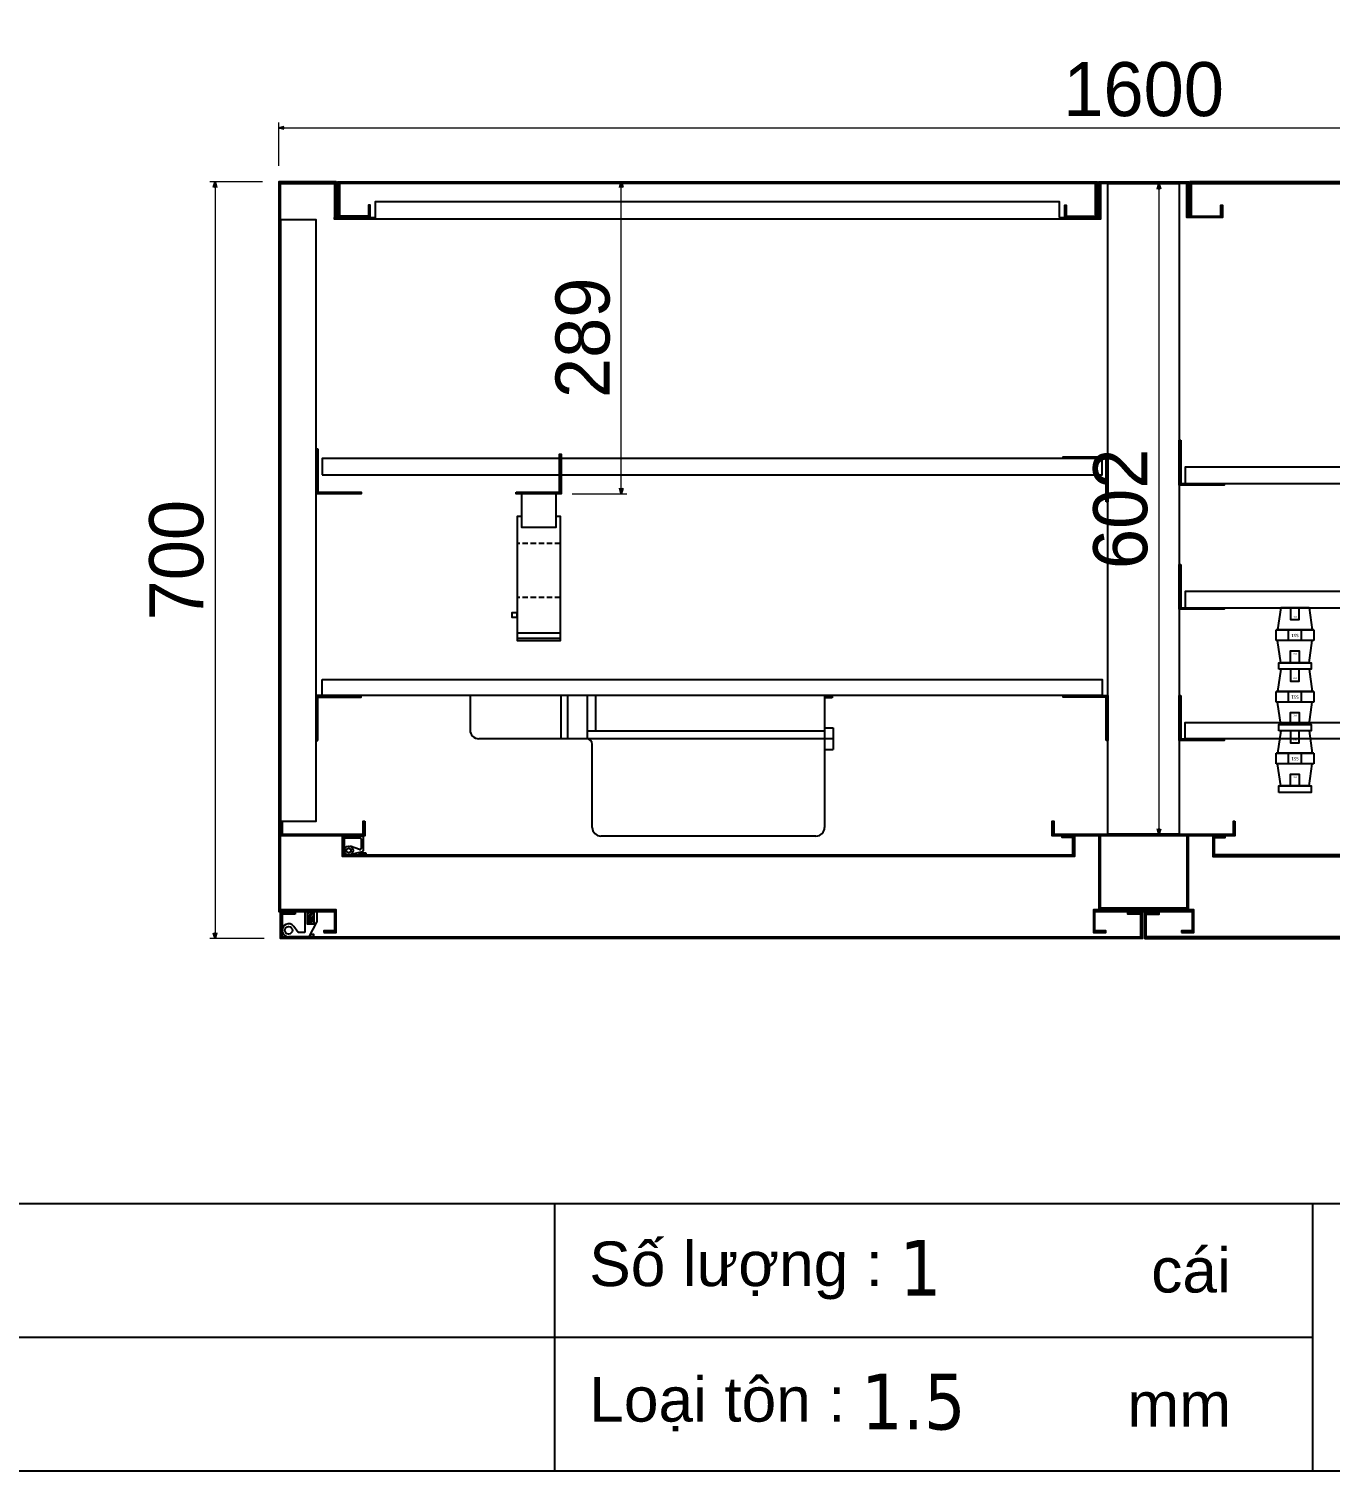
# Model space of a CAD drawing. Header units: millimetres. Extents: x 0 to 6126, y 0 to 4331.
# Drawn here: x 2979 to 4182, y 0 to 1335 of the extents above; entities that cross this region are included whole.
import ezdxf
from ezdxf.enums import TextEntityAlignment as Align

# ---------------------------------------------------------------- set-up
doc = ezdxf.new("R2010")
doc.units = ezdxf.units.MM
doc.linetypes.add('ASVLTYPE', pattern=[0.75, 0.5, -0.25])
doc.layers.add('DIM', color=253, linetype='Continuous')
doc.layers.add('Ghi chu', color=7, linetype='Continuous')
doc.styles.add('Arial', font='arial.ttf')
doc.styles.add('Tahoma (Input Text)', font='tahoma.ttf')
doc.dimstyles.new('CNC', dxfattribs={"dimtxt": 50, "dimasz": 5, "dimexe": 5, "dimexo": 15, "dimgap": 10, "dimtad": 1, "dimdec": 0, "dimtxsty": 'Standard', "dimblk": 'OPEN30', "dimcen": 10, "dimclrd": 5, "dimclre": 5, "dimclrt": 3, "dimazin": 3, "dimtfac": 1, "dimtdec": 0, "dimtmove": 0, "dimatfit": 3, "dimldrblk": 'ARCHTICK', "dimlwd": 9, "dimlwe": 9})

# ---------------------------------------------------------------- blocks, each defined once
blk = doc.blocks.new('Congto3P-4')
at = {"color": 126}
for p, q in [((85644.6, 42053.3), (85646.6, 42053.3)), ((85644.6, 42046.3), (85644.6, 42053.3)), ((85646.6, 42053.3), (85646.6, 42046.3)), ((85674.6, 42046.3), (85674.6, 42054.3)), ((85674.6, 42054.3), (85694.6, 42054.3)), ((85684.6, 42054.3), (85684.6, 41826.5)), ((85694.6, 42046.3), (85694.6, 42054.3)), ((85644.6, 42046.3), (85644.6, 41718.3)), ((85644.6, 42046.3), (85766.6, 42046.3)), ((85644.6, 42046.3), (85694.6, 42046.3)), ((85677.6, 42046.3), (85677.6, 41826.5)), ((85774.6, 42038.3), (85774.6, 41839.3)), ((85644.6, 41834.3), (85677.6, 41834.3)), ((85644.6, 41826.5), (85684.6, 41826.5)), ((85684.6, 41826.3), (85684.6, 41726.3)), ((85766.6, 41831.3), (85689.6, 41831.3)), ((85644.6, 41808.3), (85684.6, 41808.3)), ((85644.6, 41802.3), (85684.6, 41802.3)), ((85644.6, 41718.3), (85676.6, 41718.3))]:
    blk.add_line(p, q, dxfattribs=at)
for centre, radius, start, end in [((85766.6, 42038.3), 8, 0, 90), ((85766.6, 41839.3), 8, 270, 0), ((85689.6, 41826.3), 5, 90, 180), ((85676.6, 41726.3), 8, 270, 0)]:
    blk.add_arc(centre, radius, start, end, dxfattribs=at)
blk = doc.blocks.new('*D17')
at = {"color": 0, "linetype": 'ByBlock', "lineweight": -2}
for p, q in [((3209.9, 1243.2), (3214.9, 1244.5)), ((3214.9, 1241.9), (3209.9, 1243.2)), ((3209.9, 1243.2), (3214.9, 1243.2)), ((4804.9, 1244.5), (4809.9, 1243.2)), ((4809.9, 1243.2), (4804.9, 1241.9)), ((4809.9, 1243.2), (4804.9, 1243.2))]:
    blk.add_line(p, q, dxfattribs=at)
at = {"layer": 'Defpoints', "color": 0, "ltscale": 3, "transparency": 16777216}
for p in [(4809.9, 1243.2), (3209.9, 1193.1), (4809.9, 1193.1)]:
    blk.add_point(p, dxfattribs=at)
at = {"layer": 'DIM', "color": 5, "lineweight": 9, "ltscale": 3, "transparency": 16777216}
for p, q in [((3209.9, 1208.1), (3209.9, 1248.2)), ((3214.9, 1243.2), (4804.9, 1243.2)), ((4809.9, 1208.1), (4809.9, 1248.2))]:
    blk.add_line(p, q, dxfattribs=at)
at = {"layer": 'DIM', "color": 3, "ltscale": 3, "transparency": 16777216, "insert": (4009.9, 1278.7), "char_height": 50, "attachment_point": 5}
blk.add_mtext('1600', dxfattribs=at)
blk = doc.blocks.new('_ArchTick')
at = {"color": 0, "const_width": 0.15}
blk.add_lwpolyline([(-0.5, -0.5), (0.5, 0.5)], dxfattribs=at)
blk = doc.blocks.new('_Open30')
at = {"color": 0, "linetype": 'ByBlock', "lineweight": -2}
for p, q in [((-1, 0.27), (0, 0)), ((0, 0), (-1, -0.27)), ((0, 0), (-1, 0))]:
    blk.add_line(p, q, dxfattribs=at)
blk = doc.blocks.new('*D18')
at = {"color": 0, "linetype": 'ByBlock', "lineweight": -2}
for p, q in [((3149.5, 1188.1), (3150.9, 1193.1)), ((3150.9, 1193.1), (3152.2, 1188.1)), ((3150.9, 1193.1), (3150.9, 1188.1)), ((3150.9, 493.1), (3149.5, 498.1)), ((3152.2, 498.1), (3150.9, 493.1)), ((3150.9, 493.1), (3150.9, 498.1))]:
    blk.add_line(p, q, dxfattribs=at)
at = {"layer": 'Defpoints', "color": 0, "ltscale": 3, "transparency": 16777216}
for p in [(3209.9, 1193.1), (3150.9, 493.1), (3211.4, 493.1)]:
    blk.add_point(p, dxfattribs=at)
at = {"layer": 'DIM', "color": 5, "lineweight": 9, "ltscale": 3, "transparency": 16777216}
for p, q in [((3194.9, 1193.1), (3145.9, 1193.1)), ((3150.9, 1188.1), (3150.9, 498.1)), ((3196.4, 493.1), (3145.9, 493.1))]:
    blk.add_line(p, q, dxfattribs=at)
at = {"layer": 'DIM', "color": 3, "ltscale": 3, "transparency": 16777216, "insert": (3115.3, 843.1), "char_height": 50, "attachment_point": 5, "rotation": 90}
blk.add_mtext('700', dxfattribs=at)
blk = doc.blocks.new('HL011-1-4')
h = blk.add_hatch()
h.set_pattern_fill('ANSI31', color=2, scale=0.5, style=0)
h.paths.add_polyline_path([(2.5, 0), (8.5, 0), (8.5, 12), (2.5, 12)])
at = {"color": 1}
for p, q in [((7, 23.5), (0, 10)), ((7, 23.5), (26, 23.5)), ((11, 0), (11, 19.5)), ((11, 19.5), (17, 19.5)), ((17, 19.5), (21.2, 13.9)), ((0, 0), (0, 10)), ((11, 0), (0, 0))]:
    blk.add_line(p, q, dxfattribs=at)
blk.add_lwpolyline([(5.7, 21), (3, 21), (3, 23.5), (7, 23.5)], dxfattribs=at)
at = {"color": 2}
blk.add_lwpolyline([(2.5, 0), (2.5, 12), (8.5, 12), (8.5, 0)], dxfattribs=at)
at = {"color": 1}
blk.add_circle((26, 17.5), 3.5, dxfattribs=at)
blk.add_arc((26, 17.5), 6, 216.8699, 90, dxfattribs=at)
blk = doc.blocks.new('HL036-1-2')
at = {"layer": 'Ghi chu', "color": 1}
for p, q in [((-3, 17.8), (-18.9, 17.8)), ((-18.9, 15.8), (-18.9, 17.8)), ((-12.1, 15.8), (-18.9, 15.8)), ((-16.4, 1), (-16.4, 14)), ((-15.6, 15), (-3.9, 17.7)), ((0, 0), (-15.4, 0)), ((-14.4, 3), (-14.4, 11.9)), ((0, 2), (-13.4, 2)), ((-13.1, 12.8), (-4.3, 9.8)), ((-6.2, 2), (-6.2, 0)), ((-1.2, 2), (-1.2, 0)), ((0, 0), (0, 2))]:
    blk.add_line(p, q, dxfattribs=at)
for radius in [4.1, 2.1]:
    blk.add_circle((-3, 13.7), radius, dxfattribs=at)
for centre, start, end in [((-15.4, 14), 102.9616, 180), ((-15.4, 1), 180, 270), ((-13.4, 11.9), 71.3254, 180), ((-13.4, 3), 180, 270)]:
    blk.add_arc(centre, 1, start, end, dxfattribs=at)
blk = doc.blocks.new('su51-1')
at = {"color": 1}
for p, q in [((-13, 51), (-16, 30.5)), ((-13, 51), (13, 51)), ((13, 51), (16, 30.5)), ((-17.5, 30.5), (17.5, 30.5)), ((-17.5, 20.5), (-17.5, 30.5)), ((-16, 30.5), (16, 30.5)), ((-6, 30.5), (-6, 20.5)), ((6, 30.5), (6, 20.5)), ((17.5, 30.5), (17.5, 20.5)), ((17.5, 20.5), (-17.5, 20.5)), ((-17.5, 20.5), (17.5, 20.5)), ((-13, 0), (-16, 20.5)), ((-16, 20.5), (16, 20.5)), ((13, 0), (16, 20.5)), ((-13, 0), (13, 0))]:
    blk.add_line(p, q, dxfattribs=at)
for points in [[(-4, 51), (4, 51), (4, 40), (-4, 40)], [(-4, 0), (4, 0), (4, 11), (-4, 11)]]:
    blk.add_lwpolyline(points, close=True, dxfattribs=at)
at = {"color": 1, "width": 30.098, "attachment_point": 5}
for s, insert, char_height in [('{\\fTahoma|b0|i0|c0|p34;M8}', (0, 42.7), 1.5), ('{\\fTahoma|b0|i0|c0|p34;S51}', (0, 25.7), 3), ('{\\fTahoma|b0|i0|c0|p34;M8}', (0, 8.3), 1.5)]:
    blk.add_mtext(s, dxfattribs=dict(at, insert=insert, char_height=char_height))
blk = doc.blocks.new('*D19')
at = {"color": 0, "linetype": 'ByBlock', "lineweight": -2}
for p, q in [((4022.7, 1186.6), (4024.1, 1191.6)), ((4024.1, 1191.6), (4025.4, 1186.6)), ((4024.1, 1191.6), (4024.1, 1186.6)), ((4024.1, 589.6), (4022.7, 594.6)), ((4025.4, 594.6), (4024.1, 589.6)), ((4024.1, 589.6), (4024.1, 594.6))]:
    blk.add_line(p, q, dxfattribs=at)
at = {"layer": 'Defpoints', "color": 0, "ltscale": 3, "transparency": 16777216}
for p in [(4009.9, 1191.6), (4016, 589.6), (4024.1, 589.6)]:
    blk.add_point(p, dxfattribs=at)
at = {"layer": 'DIM', "color": 5, "lineweight": 9, "ltscale": 3, "transparency": 16777216}
for p, q in [((4024.9, 1191.6), (4029.1, 1191.6)), ((4024.1, 1186.6), (4024.1, 594.6)), ((4031, 589.6), (4029.1, 589.6))]:
    blk.add_line(p, q, dxfattribs=at)
at = {"layer": 'DIM', "color": 3, "ltscale": 3, "transparency": 16777216, "insert": (3988.6, 890.6), "char_height": 50, "attachment_point": 5, "rotation": 90}
blk.add_mtext('602', dxfattribs=at)
blk = doc.blocks.new('EM4H04-2')
at = {"color": 85, "linetype": 'ASVLTYPE', "ltscale": 10}
for p, q in [((0, 90), (40, 90)), ((0, 40), (40, 40))]:
    blk.add_line(p, q, dxfattribs=at)
at = {"color": 85}
for p, q in [((0, 7), (40, 7)), ((0, 2), (40, 2))]:
    blk.add_line(p, q, dxfattribs=at)
for points in [[(4, 136), (36, 136), (36, 105), (4, 105)], [(40, 25.7), (45, 25.7), (45, 21.7), (40, 21.7)]]:
    blk.add_lwpolyline(points, close=True, dxfattribs=at)
blk.add_lwpolyline([(36, 115), (40, 115), (40, 0), (0, 0), (0, 115), (4, 115)], dxfattribs=at)
blk = doc.blocks.new('*D20')
at = {"color": 0, "linetype": 'ByBlock', "lineweight": -2}
for p, q in [((3525.4, 1188.1), (3526.7, 1193.1)), ((3526.7, 1193.1), (3528, 1188.1)), ((3526.7, 1193.1), (3526.7, 1188.1)), ((3526.7, 904.6), (3525.4, 909.6)), ((3528, 909.6), (3526.7, 904.6)), ((3526.7, 904.6), (3526.7, 909.6))]:
    blk.add_line(p, q, dxfattribs=at)
at = {"layer": 'Defpoints', "color": 0, "ltscale": 3, "transparency": 16777216}
for p in [(3466.3, 1193.1), (3526.7, 1193.1), (3466.3, 904.6)]:
    blk.add_point(p, dxfattribs=at)
at = {"layer": 'DIM', "color": 5, "lineweight": 9, "ltscale": 3, "transparency": 16777216}
for p, q in [((3481.3, 1193.1), (3531.7, 1193.1)), ((3526.7, 909.6), (3526.7, 1188.1)), ((3481.3, 904.6), (3531.7, 904.6))]:
    blk.add_line(p, q, dxfattribs=at)
at = {"layer": 'DIM', "color": 3, "ltscale": 3, "transparency": 16777216, "insert": (3491.2, 1048.9), "char_height": 50, "attachment_point": 5, "rotation": 90}
blk.add_mtext('289', dxfattribs=at)
blk = doc.blocks.new('khungtenAsean2')
at = {"color": 7}
for p, q in [((2970, -1980), (0, -1980)), ((1680, -1980), (1680, -2100)), ((2020, -1980), (2020, -2100)), ((2020, -2040), (0, -2040))]:
    blk.add_line(p, q, dxfattribs=at)
blk.add_lwpolyline([(0, 0), (2970, 0), (2970, -2100), (0, -2100)], close=True, dxfattribs=at)
at = {"color": 2, "char_height": 20, "width": 917.6339, "attachment_point": 4, "style": 'Arial'}
for s, insert in [('  Số lượng :', (1680, -2010)), ('cái', (1947.61, -2010)), ('  Loại tôn :', (1680, -2070)), ('mm', (1936.88, -2070))]:
    blk.add_mtext(s, dxfattribs=dict(at, insert=insert))
at = {"color": 1, "style": 'Tahoma (Input Text)', "flags": 8}
for tag, p in [('#01', (137.05, -2021.28)), ('#03', (506.57, -2019.3)), ('#05', (1106.63, -2021.28)), ('#07', (1834.68, -2021.28)), ('#09', (2146.72, -2021.28)), ('#02', (98.46, -2081.28)), ('#04', (486.11, -2081.28)), ('#06', (1065.33, -2081.28)), ('#08', (1817.45, -2081.28)), ('#10', (2146.72, -2081.28))]:
    blk.add_attdef(tag, p, '', height=25, dxfattribs=at)
blk.add_attdef('#11', text='', height=25, dxfattribs=at).set_placement((2914.99, -2067.35), align=Align.CENTER)

msp = doc.modelspace()

# ---------------------------------------------------------------- linework, layer by layer
at = {"color": 7}
for points in [[(3251.4, 498.6), (3262.9, 498.6), (3262.9, 519.6), (3211.4, 519.6), (3211.4, 1191.6), (3261.4, 1191.6), (3261.4, 1160.1), (3294.4, 1160.1), (3294.4, 1171.6), (3292.9, 1171.6), (3292.9, 1161.6), (3262.9, 1161.6), (3262.9, 1193.1), (3209.9, 1193.1), (3209.9, 518.1), (3261.4, 518.1), (3261.4, 500.1), (3251.4, 500.1)], [(3224.9, 515.6), (3212.9, 515.6), (3212.9, 494.6), (4007.4, 494.6), (4007.4, 515.6), (3995.4, 515.6), (3995.4, 517.1), (4008.9, 517.1), (4008.9, 493.1), (3211.4, 493.1), (3211.4, 517.1), (3224.9, 517.1)], [(4794.9, 515.6), (4806.9, 515.6), (4806.9, 494.6), (4012.4, 494.6), (4012.4, 515.6), (4024.4, 515.6), (4024.4, 517.1), (4010.9, 517.1), (4010.9, 493.1), (4808.4, 493.1), (4808.4, 517.1), (4794.9, 517.1)]]:
    msp.add_lwpolyline(points, close=True, dxfattribs=at)
at = {"color": 7, "ltscale": 0.5}
for points in [[(3264.4, 1162.6), (3264.4, 1193.1), (3966.9, 1193.1), (3966.9, 1162.6), (3965.4, 1162.6), (3965.4, 1191.6), (3265.9, 1191.6), (3265.9, 1162.6)], [(4755.4, 1162.6), (4755.4, 1193.1), (4052.8, 1193.1), (4052.8, 1162.6), (4054.3, 1162.6), (4054.3, 1191.6), (4753.9, 1191.6), (4753.9, 1162.6)], [(4044.9, 498.6), (4056.4, 498.6), (4056.4, 519.6), (3963.4, 519.6), (3963.4, 498.6), (3974.9, 498.6), (3974.9, 500.1), (3964.9, 500.1), (3964.9, 518.1), (4054.9, 518.1), (4054.9, 500.1), (4044.9, 500.1)]]:
    msp.add_lwpolyline(points, close=True, dxfattribs=at)
at = {"color": 7, "ltscale": 3}
msp.add_lwpolyline([(3936.9, 1160.1), (3936.9, 1160.1), (3936.9, 1171.6), (3938.4, 1171.6), (3938.4, 1161.6), (3968.4, 1161.6), (3968.4, 1193.1), (4051.4, 1193.1), (4051.4, 1161.6), (4081.4, 1161.6), (4081.4, 1171.6), (4082.9, 1171.6), (4082.9, 1160.1), (4082.9, 1160.1), (4049.9, 1160.1), (4049.9, 1191.6), (3969.9, 1191.6), (3969.9, 1160.1)], close=True, dxfattribs=at)
at = {"color": 252, "ltscale": 0.5}
for points in [[(3976.9, 1191.6), (4042.9, 1191.6), (4042.9, 589.6), (3976.9, 589.6)], [(3211.4, 601.6), (3244.4, 601.6), (3244.4, 1158.1), (3211.4, 1158.1)], [(4044.4, 954.1), (4044.4, 914.1), (4084.4, 914.1), (4084.4, 912.6), (4042.9, 912.6), (4042.9, 954.1)], [(3245.9, 946.1), (3245.9, 906.1), (3285.9, 906.1), (3285.9, 904.6), (3244.4, 904.6), (3244.4, 946.1)], [(3429.5, 906.1), (3469.5, 906.1), (3469.5, 941.1), (3471, 941.1), (3471, 904.6), (3429.5, 904.6)], [(3975.4, 897.1), (3975.4, 937.1), (3935.4, 937.1), (3935.4, 938.6), (3976.9, 938.6), (3976.9, 897.1)], [(4044.4, 839.1), (4044.4, 799.1), (4084.4, 799.1), (4084.4, 797.6), (4042.9, 797.6), (4042.9, 839.1)], [(3245.9, 676.3), (3245.9, 716.3), (3285.9, 716.3), (3285.9, 717.8), (3244.4, 717.8), (3244.4, 676.3)], [(3975.4, 676.3), (3975.4, 716.3), (3935.4, 716.3), (3935.4, 717.8), (3976.9, 717.8), (3976.9, 676.3)], [(4044.4, 717.8), (4044.4, 677.8), (4084.4, 677.8), (4084.4, 676.3), (4042.9, 676.3), (4042.9, 717.8)]]:
    msp.add_lwpolyline(points, close=True, dxfattribs=at)
at = {"color": 8}
msp.add_lwpolyline([(3931.9, 1160.1), (3969.9, 1160.1), (3969.9, 1158.6), (3261.4, 1158.6), (3261.4, 1160.1), (3299.4, 1160.1), (3299.4, 1175.1), (3931.9, 1175.1), (3931.9, 1160.1)], dxfattribs=at)
for points in [[(3249.9, 922.1), (3971.4, 922.1), (3971.4, 937.1), (3249.9, 937.1)], [(4048.4, 914.1), (4769.9, 914.1), (4769.9, 929.1), (4048.4, 929.1)], [(4048.4, 799.1), (4769.9, 799.1), (4769.9, 814.1), (4048.4, 814.1)], [(3249.9, 732.8), (3971.4, 732.8), (3971.4, 717.8), (3249.9, 717.8)], [(4769.9, 677.8), (4048.4, 677.8), (4048.4, 692.8), (4769.9, 692.8)], [(4049.9, 588.1), (4049.9, 521.1), (3969.9, 521.1), (3969.9, 588.1), (3968.4, 588.1), (3968.4, 519.6), (4051.4, 519.6), (4051.4, 588.1)]]:
    msp.add_lwpolyline(points, close=True, dxfattribs=at)
at = {"color": 5, "ltscale": 3}
msp.add_lwpolyline([(4134.9, 742.1), (4134.9, 748.1), (4164.9, 748.1), (4164.9, 742.1)], close=True, dxfattribs=at)
at = {"color": 2, "ltscale": 3}
msp.add_lwpolyline([(4134.9, 685.1), (4134.9, 691.1), (4164.9, 691.1), (4164.9, 685.1)], close=True, dxfattribs=at)
at = {"color": 1}
msp.add_lwpolyline([(4134.9, 628.1), (4134.9, 634.1), (4164.9, 634.1), (4164.9, 628.1)], close=True, dxfattribs=at)
at = {"color": 3, "ltscale": 0.5}
for points in [[(3289.4, 601.6), (3289.4, 588.1), (3211.4, 588.1), (3211.4, 601.6), (3212.9, 601.6), (3212.9, 589.6), (3287.9, 589.6), (3287.9, 601.6)], [(4094.4, 601.6), (4094.4, 588.1), (3925.4, 588.1), (3925.4, 601.6), (3926.9, 601.6), (3926.9, 589.6), (4092.9, 589.6), (4092.9, 601.6)]]:
    msp.add_lwpolyline(points, close=True, dxfattribs=at)
at = {"color": 6, "ltscale": 0.5}
for points in [[(3934.4, 587.8), (3945.9, 587.8), (3945.9, 568.8), (3268.9, 568.8), (3268.9, 587.8), (3280.4, 587.8), (3280.4, 586.3), (3270.4, 586.3), (3270.4, 570.3), (3944.4, 570.3), (3944.4, 586.3), (3934.4, 586.3)], [(4085.4, 587.8), (4073.9, 587.8), (4073.9, 568.8), (4750.9, 568.8), (4750.9, 587.8), (4739.4, 587.8), (4739.4, 586.3), (4749.4, 586.3), (4749.4, 570.3), (4075.4, 570.3), (4075.4, 586.3), (4085.4, 586.3)]]:
    msp.add_lwpolyline(points, close=True, dxfattribs=at)

# ---------------------------------------------------------------- block references
at = {"color": 7}
ref = msp.add_blockref('khungtenAsean2', (0, 4331.3), dxfattribs=dict(at, xscale=2.0625, yscale=2.0625, zscale=2.0625))
ref.add_attrib('#08', '1.5', (3748.5, 38.6), dxfattribs={"color": 1, "height": 51.56, "style": 'Tahoma (Input Text)'})
ref.add_attrib('#07', '1', (3784, 162.4), dxfattribs={"color": 1, "height": 51.6, "style": 'Tahoma (Input Text)'})
at = {"color": 7, "xscale": -1}
msp.add_blockref('EM4H04-2', (3470.3, 768.6), dxfattribs=at)
at = {"color": 2, "rotation": 180}
for p in [(4149.9, 799.1), (4149.9, 742.1), (4149.9, 685.1)]:
    msp.add_blockref('su51-1', p, dxfattribs=at)
at = {"color": 7}
for name, p, rotation in [('Congto3P-4', (-38331.5, 86362.4), 270), ('HL036-1-2', (3271.5, 588.1), 180), ('HL011-1-4', (3244.9, 518.1), 180)]:
    msp.add_blockref(name, p, dxfattribs=dict(at, rotation=rotation))

# ---------------------------------------------------------------- dimensions: what is measured, and where the dimension line sits
at = {"layer": 'DIM', "color": 7, "ltscale": 3}
dim = msp.add_linear_dim(base=(4809.9, 1243.2), p1=(3209.9, 1193.1), p2=(4809.9, 1193.1), dimstyle='CNC', dxfattribs=at)
dim.commit()
dim.dimension.update_dxf_attribs({"geometry": '*D17', "text_midpoint": (4009.9, 1278.7)})
for base, p1, p2, picture, middle in [((3150.9, 493.1), (3209.9, 1193.1), (3211.4, 493.1), '*D18', (3115.3, 843.1)), ((3526.6932728, 1193.1251364), (3466.2973601, 904.6251364), (3466.2973601, 1193.1251364), '*D20', (3491.1646234, 1048.8751364)), ((4024.1, 589.6), (4009.9, 1191.6), (4016, 589.6), '*D19', (3988.6, 890.6))]:
    dim = msp.add_linear_dim(base=base, p1=p1, p2=p2, angle=90, dimstyle='CNC', dxfattribs=at)
    dim.commit()
    dim.dimension.update_dxf_attribs({"geometry": picture, "text_midpoint": middle})

doc.saveas('drawing.dxf')
